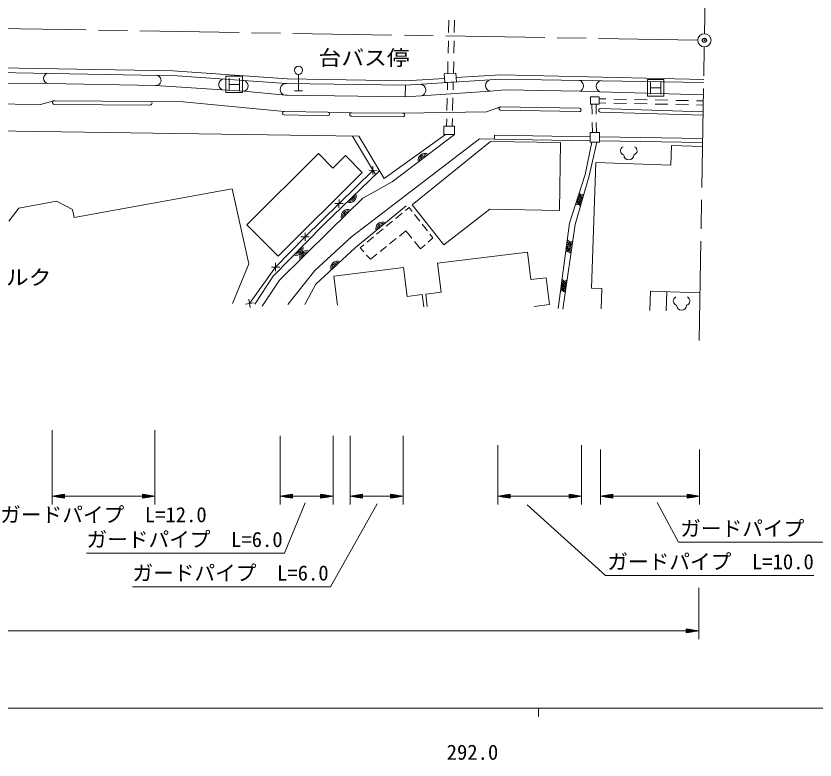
# Model space of a CAD drawing. Units: millimetres, scale not verified. Extents: x 40000 to 680000, y 20000 to 380000.
# Drawn here: x 304777 to 401439, y 198715 to 288731 of the extents above; entities that cross this region are included whole.
import ezdxf
from ezdxf.enums import TextEntityAlignment as Align

# ---------------------------------------------------------------- set-up
doc = ezdxf.new("R2010")
doc.units = ezdxf.units.MM
doc.header["$LTSCALE"] = 1000
doc.header["$PDMODE"] = 32
doc.header["$PDSIZE"] = 500
doc.linetypes.add('CHAIN', pattern=[18.5, 12, -1.5, 3.5, -1.5])
for name, color, linetype, lineweight in [('M-BGD', 7, 'Continuous', 13), ('M-BMK', 2, 'CHAIN', 13), ('M-BMK-SRVR', 3, 'Continuous', 13), ('M-STR-HTXT', 7, 'Continuous', 13), ('M-STR-STRC', 7, 'Continuous', 13), ('M-STR-STRD', 7, 'Continuous', 13), ('M-TTL-BAND', 7, 'Continuous', 13)]:
    doc.layers.add(name, color=color, linetype=linetype, lineweight=lineweight)
doc.layers.add('M-OTRS', color=6, linetype='Continuous')
doc.styles.add('ＭＳ ゴシック', font='')
doc.styles.get('ＭＳ ゴシック').set_extended_font_data('MS Gothic')

msp = doc.modelspace()

# ---------------------------------------------------------------- linework, layer by layer
at = {"layer": 'M-BGD'}
for p, q in [((357143, 288224), (357111, 286725)), ((357832, 288238), (357800, 286738)), ((357090, 285725), (357059, 284225)), ((357779, 285738), (357748, 284239)), ((357038, 283225), (357006, 281740)), ((357727, 283239), (357696, 281782)), ((338956, 281664), (338956, 279664)), ((300910, 280629), (308647, 280573)), ((308647, 280573), (321661, 280318)), ((351884, 280378), (351856, 278944)), ((356984, 280686), (356966, 279800)), ((357674, 280728), (357655, 279813)), ((321661, 280318), (329730, 279786)), ((329730, 279786), (332346, 279631)), ((332346, 279631), (337395, 279144)), ((338456, 279664), (339456, 279664)), ((362142, 279642), (353784, 279055)), ((372983, 279620), (375422, 279543)), ((375422, 279543), (387940, 279210)), ((309461, 278485), (321048, 278404)), ((356945, 278800), (356913, 277300)), ((357634, 278814), (357602, 277314)), ((376121, 278693), (375313, 278710)), ((378620, 278643), (377121, 278673)), ((381120, 278592), (379620, 278622)), ((383619, 278541), (382120, 278572)), ((386119, 278491), (384619, 278521)), ((387926, 278454), (387119, 278470)), ((309458, 278028), (321045, 277946)), ((363389, 277739), (372936, 277569)), ((374445, 278077), (374465, 276848)), ((374946, 278077), (374967, 276848)), ((376116, 278195), (375313, 278211)), ((375493, 277533), (387903, 277154)), ((378615, 278144), (377116, 278175)), ((381115, 278093), (379615, 278124)), ((383614, 278043), (382115, 278073)), ((386114, 277992), (384614, 278022)), ((387916, 277955), (387114, 277972)), ((337207, 276758), (342513, 276669)), ((337214, 277170), (342520, 277082)), ((342520, 277082), (345402, 277030)), ((345398, 276593), (351576, 276534)), ((345402, 277030), (351580, 276971)), ((363381, 277325), (372929, 277155)), ((375480, 277094), (387890, 276716)), ((356892, 276301), (356873, 275414)), ((357581, 276314), (357562, 275400)), ((374482, 275848), (374503, 274619)), ((374984, 275848), (375004, 274619)), ((345474, 274195), (348261, 269548)), ((362646, 273823), (362653, 274300)), ((362646, 273823), (374239, 273643)), ((362653, 274300), (374239, 274120)), ((375372, 274103), (387844, 273909)), ((375372, 273626), (387836, 273432)), ((374388, 255800), (374909, 271014)), ((336492, 259675), (346660, 269793)), ((347457, 270061), (348457, 270051)), ((347962, 270556), (347952, 269556)), ((305107, 265497), (309681, 266325)), ((311628, 265321), (309681, 266325)), ((343353, 266039), (344353, 266029)), ((343858, 266534), (343848, 265534)), ((303905, 263924), (305107, 265497)), ((311803, 264355), (311628, 265321)), ((350728, 264235), (351501, 264870)), ((351887, 265187), (352329, 265550)), ((352329, 265550), (352690, 265094)), ((349569, 263283), (350341, 263918)), ((353000, 264702), (353620, 263918)), ((348409, 262331), (349182, 262966)), ((353931, 263525), (354551, 262741)), ((339249, 262017), (340249, 262007)), ((339754, 262512), (339744, 261512)), ((347250, 261379), (348023, 262014)), ((351931, 262734), (351153, 262109)), ((352661, 261834), (351931, 262734)), ((354861, 262349), (355222, 261893)), ((346422, 260699), (346864, 261062)), ((350763, 261796), (349983, 261169)), ((353707, 260546), (352976, 261446)), ((354277, 261053), (353707, 260546)), ((355222, 261893), (354651, 261385)), ((346870, 260183), (346422, 260699)), ((349594, 260856), (348814, 260230)), ((355784, 258806), (366662, 260150)), ((347646, 259291), (347198, 259806)), ((348424, 259916), (347646, 259291)), ((335680, 258348), (336680, 258360)), ((336174, 258854), (336186, 257854)), ((343246, 257257), (351675, 258298)), ((351675, 258298), (352106, 254806)), ((355784, 258806), (356215, 255313)), ((343246, 257257), (343681, 253738)), ((354344, 255082), (356215, 255313)), ((381457, 253109), (381536, 255424)), ((381536, 255424), (387509, 255220)), ((383509, 255357), (383430, 253046)), ((332950, 254458), (333113, 253471)), ((352106, 254806), (353926, 255031)), ((353926, 255031), (354111, 253533)), ((354344, 255082), (354529, 253584)), ((332538, 253883), (333525, 254046))]:
    msp.add_line(p, q, dxfattribs=at)
for points in [[(219044, 283920), (323762, 282079), (337566, 281133), (351844, 280874), (356622, 281178)], [(358022, 281268), (363446, 281613), (387973, 281051)], [(362142, 279642), (363960, 279798), (372983, 279620)], [(299734, 278717), (301538, 278099), (307736, 278030), (309342, 278463)], [(321048, 278404), (325004, 278347), (337214, 277170)], [(337601, 279155), (351856, 278944), (353784, 279055)], [(351580, 276971), (361694, 277116), (363389, 277739)], [(228591, 275609), (247731, 275302), (260328, 275826), (299209, 274856), (346237, 274184)], [(357821, 274409), (350287, 268671), (346740, 266709), (342705, 262752), (336675, 256766), (334547, 253641)], [(337672, 253809), (340946, 257951), (345385, 261993), (360860, 273848), (362646, 273823)], [(346237, 274184), (349306, 269067), (356726, 274409)], [(370366, 253360), (371720, 263656), (373625, 269545), (374452, 273476)], [(375049, 273476), (374131, 269384), (372409, 263507), (370917, 253268)], [(374909, 271014), (384010, 270702), (384091, 273068), (387828, 272940)], [(336492, 259675), (332710, 263475), (341358, 272081), (343110, 270320), (344630, 271832), (346660, 269793)], [(333032, 253964), (336180, 258354), (339749, 262012), (347957, 270056)], [(333657, 253869), (335874, 257261), (341971, 263458), (348740, 270011)], [(311803, 264355), (330918, 267812), (332946, 258734), (330951, 253929)], [(351989, 265763), (345859, 260712), (341061, 256282), (339730, 253814)], [(366662, 260150), (367072, 256834), (368908, 257061), (369307, 253829), (367471, 253602)], [(374388, 255800), (375665, 255756), (375581, 253311)]]:
    msp.add_lwpolyline(points, dxfattribs=at)
for points in [[(356653, 280666), (358053, 280751), (357990, 281800), (356590, 281715)], [(374269, 278964), (375313, 278964), (375313, 278077), (374269, 278077)], [(356535, 274409), (357821, 274409), (357821, 275414), (356535, 275414)], [(374239, 273476), (375372, 273476), (375372, 274619), (374239, 274619)], [(370664, 273444), (362185, 273551), (352696, 265883), (356538, 261055), (362109, 265371), (370511, 265210)]]:
    msp.add_lwpolyline(points, close=True, dxfattribs=at)
msp.add_circle((338956, 282164), 500, dxfattribs=at)
for centre, radius, start, end in [((308721, 281184), 615, 97.53582, 263.11664), ((321710, 280934), 618, 265.4106, 93.20097), ((329995, 280427), 693, 99.54632, 247.58636), ((332192, 280281), 668, 283.36233, 83.36073), ((337460, 279860), 720, 85.34838, 281.26462), ((353632, 279765), 726, 282.11211, 84.91373), ((362278, 280320), 691, 100.69476, 258.64924), ((372745, 280267), 689, 290.22993, 74.21899), ((375680, 280203), 710, 104.4475, 248.63019), ((309442, 278257), 230, 85.30171, 273.89441), ((321018, 278175), 230, 276.60545, 82.59067), ((363417, 277531), 210, 97.84237, 260.1179), ((372939, 277362), 208, 267.14829, 90.81198), ((375472, 277314), 220, 84.44524, 272.06186), ((337217, 276964), 206, 90.88832, 267.19668), ((342504, 276876), 207, 272.47155, 85.61345), ((345368, 276812), 221, 81.09683, 277.80663), ((351594, 276752), 219, 265.19436, 93.70911), ((378447, 272437), 536, 116.08703, 255.33416), ((379375, 272437), 536, 284.66584, 63.91297), ((354243, 271292), 812, 59.9109, 194.67117), ((354243, 271292), 650, 66.02669, 188.55538), ((354243, 271292), 488, 77.15938, 177.42269), ((378911, 271918), 600, 180, 0), ((354243, 271292), 325, 111.34867, 143.2334), ((345138, 266959), 812, 246.69182, 21.45209), ((345138, 266959), 650, 252.80761, 15.3363), ((345138, 266959), 488, 263.9403, 4.20362), ((345138, 266959), 325, 298.12959, 330.01433), ((372375, 266697), 812, 274.68897, 49.44924), ((372375, 266697), 650, 280.80476, 43.33345), ((372375, 266697), 488, 291.93745, 32.20077), ((373570, 266358), 812, 96.29093, 231.0512), ((373570, 266358), 650, 102.40672, 224.93541), ((373570, 266358), 488, 113.53941, 213.80272), ((372375, 266697), 325, 326.12674, 358.01148), ((373570, 266358), 325, 147.7287, 179.61343), ((344941, 264508), 812, 67.06361, 201.82388), ((344941, 264508), 650, 73.1794, 195.70809), ((344941, 264508), 488, 84.31209, 184.57541), ((344941, 264508), 325, 118.50138, 150.38612), ((349123, 262996), 812, 62.10737, 196.86764), ((349123, 262996), 650, 68.22315, 190.75185), ((349123, 262996), 488, 79.35584, 179.61916), ((349123, 262996), 325, 113.54513, 145.42987), ((371046, 260929), 812, 285.12566, 59.88593), ((371046, 260929), 650, 291.24145, 53.77014), ((371046, 260929), 488, 302.37414, 42.63745), ((372318, 260718), 812, 104.32796, 239.08823), ((372318, 260718), 650, 110.44375, 232.97244), ((372318, 260718), 488, 121.57644, 221.83975), ((338700, 260579), 812, 248.08483, 22.8451), ((338700, 260579), 650, 254.20062, 16.72932), ((338700, 260579), 488, 265.33331, 5.59663), ((338700, 260579), 325, 299.5226, 331.40734), ((339910, 259538), 812, 67.40844, 202.16871), ((339910, 259538), 650, 73.52423, 196.05292), ((339910, 259538), 488, 84.65692, 184.92024), ((371046, 260929), 325, 336.56343, 8.44816), ((372318, 260718), 325, 155.76573, 187.65046), ((339910, 259538), 325, 118.84621, 150.73095), ((343672, 258267), 812, 65.34064, 200.10091), ((343672, 258267), 650, 71.45643, 193.98512), ((343672, 258267), 488, 82.58912, 182.85243), ((343672, 258267), 325, 116.77841, 148.66314), ((370420, 256170), 812, 285.12566, 59.88593), ((370420, 256170), 650, 291.24145, 53.77014), ((370420, 256170), 488, 302.37414, 42.63745), ((370420, 256170), 325, 336.56343, 8.44816), ((371626, 255968), 812, 104.32796, 239.08823), ((371626, 255968), 650, 110.44375, 232.97244), ((371626, 255968), 488, 121.57644, 221.83975), ((371626, 255968), 325, 155.76573, 187.65046), ((384832, 254255), 536, 116.08703, 255.33416), ((385760, 254255), 536, 284.66584, 63.91297), ((385296, 253737), 600, 180, 0)]:
    msp.add_arc(centre, radius, start, end, dxfattribs=at)
at = {"layer": 'M-BMK'}
for p, q in [((388073, 286586), (388636, 317960)), ((387258, 285800), (296831, 287327)), ((387406, 249482), (388044, 284987))]:
    msp.add_line(p, q, dxfattribs=at)
at = {"layer": 'M-BMK-SRVR'}
msp.add_circle((388058, 285787), 800, dxfattribs=at)
at = {"layer": 'M-OTRS'}
msp.add_point((388058, 285787), dxfattribs=at)
at = {"layer": 'M-STR-HTXT'}
for p, q in [((309152, 238633), (309152, 229633)), ((321566, 238633), (321566, 229633)), ((336743, 237951), (336743, 229633)), ((343129, 237951), (343129, 229633)), ((345210, 237951), (345210, 229633)), ((351597, 237951), (351597, 229633)), ((363078, 236803), (363078, 229633)), ((373196, 236803), (373196, 229633)), ((375492, 236301), (375492, 229633)), ((387475, 236301), (387475, 229633)), ((309152, 230633), (310652, 230883)), ((309152, 230633), (310652, 230383)), ((309152, 230633), (310652, 230633)), ((310652, 230683), (309452, 230683)), ((310652, 230583), (309452, 230583)), ((309752, 230733), (310652, 230733)), ((309752, 230533), (310652, 230533)), ((310652, 230783), (310052, 230783)), ((310652, 230483), (310052, 230483)), ((310352, 230833), (310652, 230833)), ((310352, 230433), (310652, 230433)), ((310652, 230383), (310652, 230883)), ((310652, 230633), (320066, 230633)), ((321566, 230633), (320066, 230883)), ((320066, 230883), (320066, 230383)), ((320366, 230833), (320066, 230833)), ((320066, 230783), (320666, 230783)), ((320966, 230733), (320066, 230733)), ((320066, 230683), (321266, 230683)), ((321566, 230633), (320066, 230383)), ((321566, 230633), (320066, 230633)), ((320066, 230583), (321266, 230583)), ((320966, 230533), (320066, 230533)), ((320066, 230483), (320666, 230483)), ((320366, 230433), (320066, 230433)), ((336743, 230633), (338243, 230883)), ((336743, 230633), (338243, 230383)), ((336743, 230633), (338243, 230633)), ((338243, 230683), (337043, 230683)), ((338243, 230583), (337043, 230583)), ((337343, 230733), (338243, 230733)), ((337343, 230533), (338243, 230533)), ((338243, 230783), (337643, 230783)), ((338243, 230483), (337643, 230483)), ((337943, 230833), (338243, 230833)), ((337943, 230433), (338243, 230433)), ((338243, 230383), (338243, 230883)), ((338243, 230633), (341629, 230633)), ((343129, 230633), (341629, 230883)), ((341629, 230883), (341629, 230383)), ((341929, 230833), (341629, 230833)), ((341629, 230783), (342229, 230783)), ((342529, 230733), (341629, 230733)), ((341629, 230683), (342829, 230683)), ((343129, 230633), (341629, 230383)), ((343129, 230633), (341629, 230633)), ((341629, 230583), (342829, 230583)), ((342529, 230533), (341629, 230533)), ((341629, 230483), (342229, 230483)), ((341929, 230433), (341629, 230433)), ((345210, 230633), (346710, 230883)), ((345210, 230633), (346710, 230383)), ((345210, 230633), (346710, 230633)), ((346710, 230683), (345510, 230683)), ((346710, 230583), (345510, 230583)), ((345810, 230733), (346710, 230733)), ((345810, 230533), (346710, 230533)), ((346710, 230783), (346110, 230783)), ((346710, 230483), (346110, 230483)), ((346410, 230833), (346710, 230833)), ((346410, 230433), (346710, 230433)), ((346710, 230383), (346710, 230883)), ((346710, 230633), (350097, 230633)), ((351597, 230633), (350097, 230883)), ((350097, 230883), (350097, 230383)), ((350397, 230833), (350097, 230833)), ((350097, 230783), (350697, 230783)), ((350997, 230733), (350097, 230733)), ((350097, 230683), (351297, 230683)), ((351597, 230633), (350097, 230383)), ((351597, 230633), (350097, 230633)), ((350097, 230583), (351297, 230583)), ((350997, 230533), (350097, 230533)), ((350097, 230483), (350697, 230483)), ((350397, 230433), (350097, 230433)), ((363078, 230633), (364578, 230883)), ((363078, 230633), (364578, 230383)), ((363078, 230633), (364578, 230633)), ((364578, 230683), (363378, 230683)), ((364578, 230583), (363378, 230583)), ((363678, 230733), (364578, 230733)), ((363678, 230533), (364578, 230533)), ((364578, 230783), (363978, 230783)), ((364578, 230483), (363978, 230483)), ((364278, 230833), (364578, 230833)), ((364278, 230433), (364578, 230433)), ((364578, 230383), (364578, 230883)), ((364578, 230633), (371696, 230633)), ((373196, 230633), (371696, 230883)), ((371696, 230883), (371696, 230383)), ((371996, 230833), (371696, 230833)), ((371696, 230783), (372296, 230783)), ((372596, 230733), (371696, 230733)), ((371696, 230683), (372896, 230683)), ((373196, 230633), (371696, 230383)), ((373196, 230633), (371696, 230633)), ((371696, 230583), (372896, 230583)), ((372596, 230533), (371696, 230533)), ((371696, 230483), (372296, 230483)), ((371996, 230433), (371696, 230433)), ((375492, 230633), (376992, 230883)), ((375492, 230633), (376992, 230383)), ((375492, 230633), (376992, 230633)), ((376992, 230683), (375792, 230683)), ((376992, 230583), (375792, 230583)), ((376092, 230733), (376992, 230733)), ((376092, 230533), (376992, 230533)), ((376992, 230783), (376392, 230783)), ((376992, 230483), (376392, 230483)), ((376692, 230833), (376992, 230833)), ((376692, 230433), (376992, 230433)), ((376992, 230383), (376992, 230883)), ((376992, 230633), (385975, 230633)), ((387475, 230633), (385975, 230883)), ((385975, 230883), (385975, 230383)), ((386275, 230833), (385975, 230833)), ((385975, 230783), (386575, 230783)), ((386875, 230733), (385975, 230733)), ((385975, 230683), (387175, 230683)), ((387475, 230633), (385975, 230383)), ((387475, 230633), (385975, 230633)), ((385975, 230583), (387175, 230583)), ((386875, 230533), (385975, 230533)), ((385975, 230483), (386575, 230483)), ((386275, 230433), (385975, 230433)), ((339757, 229833), (337245, 223734)), ((348475, 229726), (342806, 219680)), ((366630, 229582), (376102, 221043)), ((382345, 229869), (384928, 225061)), ((384928, 225061), (410128, 225061)), ((337245, 223734), (313295, 223734)), ((376102, 221043), (401302, 221043)), ((342806, 219680), (318856, 219680)), ((387368, 219536), (387368, 213344)), ((387368, 214344), (385868, 214594)), ((385868, 214594), (385868, 214094)), ((215687, 214344), (385868, 214344)), ((386168, 214544), (385868, 214544)), ((385868, 214494), (386468, 214494)), ((386768, 214444), (385868, 214444)), ((385868, 214394), (387068, 214394)), ((387368, 214344), (385868, 214094)), ((387368, 214344), (385868, 214344)), ((385868, 214294), (387068, 214294)), ((386768, 214244), (385868, 214244)), ((385868, 214194), (386468, 214194)), ((386168, 214144), (385868, 214144))]:
    msp.add_line(p, q, dxfattribs=at)
at = {"layer": 'M-STR-STRC'}
for p, q in [((330174, 279457), (330174, 281457)), ((330174, 281457), (332174, 281457)), ((332174, 281457), (332174, 279457)), ((330549, 281207), (330549, 279707)), ((330549, 280457), (331799, 280457)), ((331799, 281207), (331799, 279707)), ((381169, 279029), (381169, 281029)), ((381169, 281029), (383169, 281029)), ((381544, 280779), (381544, 279279)), ((382794, 280779), (382794, 279279)), ((383169, 281029), (383169, 279029)), ((332174, 279457), (330174, 279457)), ((381544, 280029), (382794, 280029)), ((383169, 279029), (381169, 279029))]:
    msp.add_line(p, q, dxfattribs=at)
at = {"layer": 'M-STR-STRD'}
msp.add_lwpolyline([(97222, 278869), (111815, 280581), (126226, 281900), (135703, 282793), (143673, 283336), (167007, 284228), (176540, 284247), (324261, 281503), (337518, 280578), (351884, 280378), (363440, 281076), (387967, 280698)], dxfattribs=at)
at = {"layer": 'M-TTL-BAND'}
for p, q in [((40000, 205000), (579000, 205000)), ((368000, 205000), (368000, 204000))]:
    msp.add_line(p, q, dxfattribs=at)

# ---------------------------------------------------------------- texts
at = {"layer": 'M-BGD', "style": 'ＭＳ ゴシック', "width": 1.1}
for s, p in [('台バス停', (346887, 282208)), ('アルク', (304936, 255638))]:
    msp.add_text(s, height=1833, dxfattribs=at).set_placement(p, align=Align.BOTTOM_CENTER)
at = {"layer": 'M-STR-HTXT', "style": 'ＭＳ ゴシック'}
for s, p in [('ガードパイプ  L=12.0', (315359, 226933)), ('ガードパイプ  L=12.5', (397628, 225261)), ('ガードパイプ  L=6.0', (325170, 223934)), ('ガードパイプ  L=10.0', (388802, 221243)), ('ガードパイプ  L=6.0', (330731, 219880))]:
    msp.add_text(s, height=1833, dxfattribs=at).set_placement(p, align=Align.BOTTOM_CENTER)
at = {"layer": 'M-TTL-BAND', "style": 'ＭＳ ゴシック'}
msp.add_text('292.0', height=1833, dxfattribs=at).set_placement((360000, 198195), align=Align.BOTTOM_CENTER)

doc.saveas('drawing.dxf')
